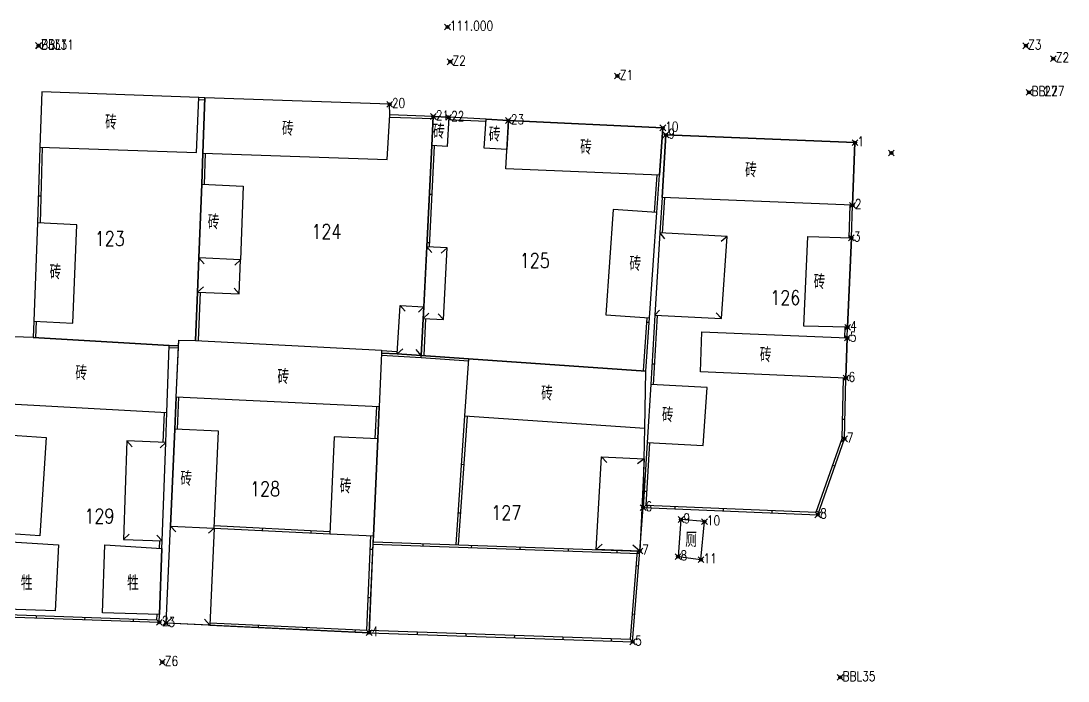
# Model space of a CAD drawing. Extents: x 499223 to 500082, y 4357473 to 4358121.
# Drawn here: x 499763.1 to 499871, y 4357604.6 to 4357672.6 of the extents above; entities that cross this region are included whole.
import ezdxf
from ezdxf.enums import TextEntityAlignment as Align

# ---------------------------------------------------------------- set-up
doc = ezdxf.new("R2010")
doc.units = 0
doc.header["$LTSCALE"] = 0.5
doc.header["$PDMODE"] = 35
doc.header["$PDSIZE"] = 0.3
for name, color, linetype in [('CLD', 1, 'CONTINUOUS'), ('DLDW', 11, 'CONTINUOUS'), ('JMD', 6, 'CONTINUOUS'), ('QSJX', 7, 'CONTINUOUS'), ('YBH', 3, 'CONTINUOUS')]:
    doc.layers.add(name, color=color, linetype=linetype)
doc.styles.add('HZ', font='rs.shx', dxfattribs={"width": 0.8, "bigfont": 'hztxt.shx'})

msp = doc.modelspace()

# ---------------------------------------------------------------- linework, layer by layer
at = {"layer": 'CLD', "linetype": 'Continuous'}
for p in [(499807.05, 4357672, -0.37), (499764.91, 4357670.09, -0.72), (499764.91, 4357670.09, -0.72), (499764.92, 4357670.07), (499764.92, 4357670.07), (499764.92, 4357670.07), (499764.92, 4357670.07), (499764.92, 4357670.07), (499764.92, 4357670.07), (499764.92, 4357670.07), (499866.64, 4357670.07, -1.1), (499866.64, 4357670.07, -1.1), (499807.33, 4357668.42, -0.79), (499869.46, 4357668.74, -0.01), (499869.46, 4357668.74, -0.01), (499824.55, 4357666.95, -1.71), (499824.55, 4357666.95, -1.71), (499824.55, 4357666.95), (499866.97, 4357665.28), (499866.97, 4357665.28), (499866.97, 4357665.28), (499866.97, 4357665.28), (499866.97, 4357665.28), (499801.08, 4357664.04, -1), (499805.58, 4357662.78, -0.95), (499807.16, 4357662.69, -0.93), (499813.32, 4357662.37, -0.85), (499829.23, 4357661.62, -0.52), (499829.55, 4357660.89, -0.55), (499849.03, 4357660.09, -0.34), (499852.78, 4357659.02, 0.49), (499852.78, 4357659.02, 0.49), (499848.78, 4357653.64, -0.38), (499848.66, 4357650.29, -1.48), (499848.27, 4357641.07, -0.3), (499848.24, 4357639.97, -0.36), (499848.1, 4357635.84, -0.46), (499847.95, 4357629.58, 0.79), (499827.21, 4357622.5, 1), (499845.2, 4357621.76, -0.23), (499831.1, 4357621.27, 1.28), (499833.52, 4357621.05, -0.39), (499826.86, 4357618.03, 0.96), (499830.8, 4357617.45, 0.05), (499833.16, 4357617.14, -0.36), (499777.35, 4357610.68, 1.36), (499778.06, 4357610.6, 1.01), (499798.97, 4357609.61, -0.21), (499826.12, 4357608.67, -0.41), (499777.67, 4357606.58, -0.09), (499847.51, 4357605.01)]:
    msp.add_point(p, dxfattribs=at)
at = {"layer": 'DLDW', "linetype": 'Continuous', "flags": 128}
for points, elevation in [([(499831.1, 4357621.27), (499830.8, 4357617.45), (499833.16, 4357617.14), (499833.52, 4357621.05)], 1.28), ([(499831.1, 4357621.27), (499830.8, 4357617.45), (499833.16, 4357617.14), (499833.52, 4357621.05)], 1.28), ([(499771.51, 4357611.67), (499771.74, 4357618.65), (499777.62, 4357618.27), (499777.38, 4357611.48)], 1.01)]:
    msp.add_lwpolyline(points, close=True, dxfattribs=dict(at, elevation=elevation))
msp.add_lwpolyline([(499760.55, 4357612.06), (499761, 4357619.05), (499766.98, 4357618.65), (499766.63, 4357611.88)], close=True, dxfattribs=at)
at = {"layer": 'JMD', "linetype": 'Continuous'}
for p, q in [((499764.9, 4357654.62), (499765.15, 4357654.61)), ((499805.18, 4357654.79), (499805.43, 4357654.78)), ((499828.93, 4357650.79), (499829.39, 4357650.2)), ((499835.85, 4357650.44), (499835.25, 4357649.91)), ((499804.91, 4357649.36), (499805.44, 4357648.77)), ((499804.93, 4357649.8), (499805.18, 4357649.79)), ((499807, 4357649.26), (499806.41, 4357648.72)), ((499781.43, 4357648.21), (499781.97, 4357647.62)), ((499785.72, 4357648.03), (499785.14, 4357647.48)), ((499781.3, 4357644.7), (499781.9, 4357645.25)), ((499785.6, 4357644.52), (499785.06, 4357645.1)), ((499802.16, 4357643.32), (499802.69, 4357642.72)), ((499804.6, 4357643.17), (499804.05, 4357642.63)), ((499828.42, 4357642.31), (499828.88, 4357642.85)), ((499835.27, 4357641.96), (499834.74, 4357642.56)), ((499804.54, 4357641.97), (499805.13, 4357642.51)), ((499806.63, 4357641.86), (499806.1, 4357642.46)), ((499827.83, 4357641.55), (499827.58, 4357641.57)), ((499801.85, 4357638.33), (499802.45, 4357638.86)), ((499804.35, 4357638.17), (499803.82, 4357638.77)), ((499828.11, 4357637.32), (499828.36, 4357637.3)), ((499848, 4357631.58), (499847.75, 4357631.58)), ((499774.02, 4357629.36), (499774.56, 4357628.77)), ((499778.02, 4357629.21), (499777.43, 4357628.67)), ((499822.93, 4357627.72), (499823.47, 4357627.13)), ((499827.31, 4357627.52, -0.14), (499826.63, 4357626.99)), ((499808.47, 4357626.96), (499808.72, 4357626.94)), ((499846.96, 4357626.75), (499846.72, 4357626.83)), ((499827.31, 4357624.2), (499827.56, 4357624.19)), ((499830.5, 4357622.36), (499830.51, 4357622.61)), ((499835.49, 4357622.16), (499835.5, 4357622.41)), ((499840.49, 4357621.95), (499840.5, 4357622.2)), ((499845.29, 4357622.03), (499845.06, 4357622.11)), ((499808.12, 4357621.97), (499808.37, 4357621.96)), ((499778.51, 4357620.59), (499779.05, 4357620)), ((499783, 4357620.39), (499782.41, 4357619.85)), ((499788, 4357620.14), (499788.01, 4357620.39)), ((499792.99, 4357619.9), (499793, 4357620.15)), ((499773.65, 4357619.22), (499774.24, 4357619.76)), ((499777.65, 4357619.07), (499777.11, 4357619.66)), ((499804.53, 4357618.55), (499804.54, 4357618.8)), ((499799.35, 4357618.18), (499799.1, 4357618.19)), ((499809.53, 4357618.37), (499809.54, 4357618.62)), ((499814.52, 4357618.2), (499814.53, 4357618.45)), ((499819.52, 4357618.03), (499819.53, 4357618.28)), ((499822.37, 4357618.18), (499822.97, 4357618.72)), ((499824.52, 4357617.85), (499824.53, 4357618.1)), ((499826.86, 4357618.02), (499826.13, 4357618.62)), ((499826.74, 4357616.48), (499826.49, 4357616.5)), ((499799.13, 4357613.19), (499798.88, 4357613.2)), ((499764.69, 4357611.12), (499764.7, 4357611.37)), ((499826.34, 4357611.5), (499826.1, 4357611.52)), ((499769.69, 4357610.95), (499769.7, 4357611.2)), ((499774.69, 4357610.78), (499774.7, 4357611.03)), ((499778.06, 4357610.6), (499778.65, 4357611.14)), ((499782.55, 4357610.4), (499782.01, 4357610.99)), ((499787.56, 4357610.15), (499787.57, 4357610.4)), ((499792.55, 4357609.92), (499792.56, 4357610.17)), ((499797.55, 4357609.68), (499797.56, 4357609.93)), ((499803.97, 4357609.44), (499803.97, 4357609.69)), ((499808.96, 4357609.27), (499808.97, 4357609.52)), ((499813.96, 4357609.09), (499813.97, 4357609.34)), ((499818.96, 4357608.92), (499818.96, 4357609.17)), ((499823.95, 4357608.75), (499823.96, 4357609))]:
    msp.add_line(p, q, dxfattribs=at)
at = {"layer": 'JMD', "linetype": 'Continuous', "flags": 128}
for points in [[(499781.43, 4357664.75), (499765.24, 4357665.31), (499765.04, 4357659.62), (499781.19, 4357659.08)], [(499800.83, 4357658.34), (499801.09, 4357662.94), (499801.08, 4357664.04), (499782.06, 4357664.72), (499781.85, 4357659.02)], [(499805.58, 4357662.78), (499807.17, 4357662.7), (499807.03, 4357659.71), (499805.43, 4357659.79)], [(499811.02, 4357662.51), (499813.32, 4357662.37), (499813.17, 4357659.37), (499810.83, 4357659.52)], [(499813.07, 4357657.38), (499813.32, 4357662.37), (499829.23, 4357661.62), (499828.89, 4357656.74), (499813.07, 4357657.38)], [(499829.55, 4357660.89), (499849.03, 4357660.09), (499848.78, 4357653.64), (499829.16, 4357654.45)], [(499781.72, 4357655.8), (499785.99, 4357655.62), (499785.72, 4357648.03), (499781.43, 4357648.21)], [(499827.86, 4357642.03), (499828.62, 4357652.9), (499824.13, 4357653.22), (499823.37, 4357642.34)], [(499768.87, 4357651.62), (499764.82, 4357651.82), (499764.42, 4357641.7), (499768.46, 4357641.5)], [(499835.85, 4357650.44), (499828.93, 4357650.79), (499828.42, 4357642.31), (499835.27, 4357641.96)], [(499844.17, 4357650.42), (499848.66, 4357650.29), (499848.27, 4357641.07), (499843.77, 4357641.2)], [(499804.54, 4357641.97), (499806.63, 4357641.86), (499807, 4357649.26), (499804.91, 4357649.36)], [(499785.6, 4357644.52), (499785.72, 4357648.03), (499781.43, 4357648.21), (499781.3, 4357644.7)], [(499804.35, 4357638.17), (499801.85, 4357638.33), (499802.16, 4357643.32), (499804.6, 4357643.17)], [(499848.24, 4357639.97), (499848.1, 4357635.84), (499833.11, 4357636.47), (499833.25, 4357640.6)], [(499778.38, 4357639.21), (499764.35, 4357640.01), (499762.37, 4357640.09), (499761.92, 4357633.17), (499778.13, 4357632.28)], [(499827.48, 4357636.56), (499809.22, 4357637.83), (499808.81, 4357631.95), (499827.37, 4357630.67)], [(499833.79, 4357634.88), (499827.98, 4357635.18), (499827.62, 4357629.19), (499833.38, 4357628.89)], [(499761.05, 4357619.85), (499761.71, 4357629.98), (499765.7, 4357629.72), (499765.05, 4357619.59)], [(499778.96, 4357630.58), (499778.51, 4357620.59), (499783, 4357620.39), (499783.45, 4357630.38)], [(499799.41, 4357619.6), (499799.86, 4357629.59), (499795.37, 4357629.79), (499794.92, 4357619.8)], [(499777.65, 4357619.07), (499778.02, 4357629.21), (499774.02, 4357629.36), (499773.65, 4357619.22)], [(499822.93, 4357627.72), (499827.31, 4357627.52), (499826.86, 4357618.02), (499822.37, 4357618.18)], [(499778.06, 4357610.6), (499778.51, 4357620.59), (499783, 4357620.39), (499782.55, 4357610.4)]]:
    msp.add_lwpolyline(points, close=True, dxfattribs=at)
for points in [[(499782.06, 4357664.48), (499781.42, 4357664.5)], [(499805.57, 4357662.53), (499801.08, 4357662.69)], [(499811.01, 4357662.26), (499807.16, 4357662.45)], [(499765.29, 4357659.61), (499765.07, 4357651.81)], [(499782.09, 4357659.01), (499781.97, 4357655.79)], [(499805.68, 4357659.77), (499805.16, 4357649.35)], [(499828.37, 4357652.92), (499828.64, 4357656.75)], [(499829.41, 4357654.43), (499829.18, 4357650.78)], [(499848.42, 4357650.3), (499848.54, 4357653.65)], [(499781.55, 4357644.69), (499781.35, 4357639.7)], [(499764.67, 4357641.69), (499764.6, 4357640)], [(499804.79, 4357641.96), (499804.6, 4357638.16)], [(499827.23, 4357636.58), (499827.61, 4357642.05)], [(499828.66, 4357642.29), (499828.23, 4357635.16)], [(499847.99, 4357639.99), (499848.02, 4357641.08)], [(499800.01, 4357632.89), (499779.1, 4357633.88), (499779.37, 4357639.76), (499781.1, 4357639.71), (499800.26, 4357638.72), (499800.26, 4357638.42), (499800.01, 4357632.89)], [(499779.33, 4357638.91), (499778.37, 4357638.96)], [(499800.26, 4357638.67), (499801.87, 4357638.58)], [(499804.33, 4357637.92), (499800.24, 4357638.17)], [(499804.33, 4357637.92), (499804.35, 4357638.17)], [(499809.2, 4357637.59), (499804.33, 4357637.92)], [(499779.35, 4357633.86), (499779.21, 4357630.57)], [(499799.61, 4357629.6), (499799.76, 4357632.9)], [(499777.77, 4357629.22), (499777.88, 4357632.29)], [(499809.06, 4357631.93), (499808.14, 4357618.66)], [(499783.01, 4357620.64), (499794.93, 4357620.05)], [(499782.57, 4357610.64), (499798.73, 4357609.87), (499799.16, 4357619.61)], [(499799.39, 4357618.97), (499826.86, 4357618.02)], [(499798.98, 4357609.86), (499825.89, 4357608.93), (499826.61, 4357618.03)], [(499760.8, 4357612.05), (499760.76, 4357611.51), (499777.11, 4357610.94), (499777.13, 4357611.49)]]:
    msp.add_lwpolyline(points, dxfattribs=at)
at = {"layer": 'JMD', "color": 7, "linetype": 'Continuous', "flags": 128}
for points in [[(499782.06, 4357664.72), (499781.43, 4357664.75)], [(499805.58, 4357662.78), (499801.09, 4357662.94)], [(499811.02, 4357662.51), (499807.17, 4357662.7)], [(499805.43, 4357659.79), (499804.91, 4357649.36)], [(499765.04, 4357659.62), (499764.82, 4357651.82)], [(499781.85, 4357659.02), (499781.72, 4357655.8)], [(499828.62, 4357652.9), (499828.89, 4357656.74)], [(499829.16, 4357654.45), (499828.93, 4357650.79)], [(499848.66, 4357650.29), (499848.78, 4357653.64)], [(499781.3, 4357644.7), (499781.1, 4357639.71)], [(499764.42, 4357641.7), (499764.35, 4357640.01)], [(499804.54, 4357641.97), (499804.35, 4357638.17)], [(499827.48, 4357636.56), (499827.86, 4357642.03)], [(499828.42, 4357642.31), (499827.98, 4357635.18)], [(499848.24, 4357639.97), (499848.27, 4357641.07)], [(499779.34, 4357639.16), (499778.38, 4357639.21), (499778.38, 4357639.21)], [(499804.35, 4357638.17), (499801.85, 4357638.33), (499800.26, 4357638.42)], [(499800.26, 4357638.42), (499801.85, 4357638.33)], [(499809.22, 4357637.83), (499804.35, 4357638.17)], [(499779.1, 4357633.88), (499778.96, 4357630.58)], [(499799.86, 4357629.59), (499800.01, 4357632.89)], [(499778.02, 4357629.21), (499778.13, 4357632.28)], [(499808.81, 4357631.95), (499807.89, 4357618.68)], [(499783, 4357620.39), (499794.92, 4357619.8)], [(499782.56, 4357610.39), (499798.97, 4357609.61), (499799.41, 4357619.6)], [(499798.97, 4357609.61), (499826.12, 4357608.67), (499826.86, 4357618.03)], [(499799.37, 4357618.72), (499826.84, 4357617.77)], [(499760.55, 4357612.06), (499760.5, 4357611.27), (499777.35, 4357610.68), (499777.38, 4357611.48)]]:
    msp.add_lwpolyline(points, dxfattribs=at)
for points, elevation in [([(499827.62, 4357629.19), (499827.21, 4357622.5), (499845.2, 4357621.76), (499847.95, 4357629.58), (499848.1, 4357635.84)], 0.21), ([(499777.62, 4357618.27), (499777.65, 4357619.07)], 1.01)]:
    msp.add_lwpolyline(points, dxfattribs=dict(at, elevation=elevation))
at = {"layer": 'JMD', "linetype": 'Continuous', "flags": 128}
for points, elevation in [([(499827.87, 4357629.18), (499827.47, 4357622.74), (499845.03, 4357622.02), (499847.7, 4357629.62), (499847.85, 4357635.84)], 0.21), ([(499777.37, 4357618.28), (499777.4, 4357619.08)], 1.01)]:
    msp.add_lwpolyline(points, dxfattribs=dict(at, elevation=elevation))
at = {"layer": 'QSJX', "linetype": 'Continuous', "flags": 128}
for points, elevation in [([(499782.06, 4357664.72), (499781.43, 4357664.75), (499765.24, 4357665.31), (499765.04, 4357659.62), (499764.82, 4357651.82), (499764.42, 4357641.7), (499764.35, 4357640.01), (499778.38, 4357639.21), (499779.34, 4357639.16), (499779.37, 4357639.76), (499781.1, 4357639.71), (499781.3, 4357644.7), (499781.43, 4357648.21), (499781.72, 4357655.8), (499781.85, 4357659.02)], -0.14), ([(499827.21, 4357622.5), (499845.2, 4357621.76), (499847.95, 4357629.58), (499848.1, 4357635.84), (499848.24, 4357639.97), (499848.27, 4357641.07), (499848.66, 4357650.29), (499848.78, 4357653.64), (499849.03, 4357660.09), (499829.55, 4357660.89), (499829.16, 4357654.45), (499828.93, 4357650.79), (499828.42, 4357642.31), (499828.42, 4357642.31), (499827.98, 4357635.18), (499827.62, 4357629.19)], 1), ([(499762.37, 4357640.09), (499761.92, 4357633.17), (499761.71, 4357629.98), (499761.05, 4357619.85), (499761, 4357619.05), (499760.55, 4357612.06), (499760.5, 4357611.27), (499777.35, 4357610.68), (499777.38, 4357611.48), (499777.62, 4357618.27), (499777.65, 4357619.07), (499778.02, 4357629.21), (499778.13, 4357632.28), (499778.38, 4357639.21), (499764.35, 4357640.01)], 1.01), ([(499800.26, 4357638.72), (499800.26, 4357638.42), (499800.01, 4357632.89), (499799.86, 4357629.59), (499799.41, 4357619.6), (499799.37, 4357618.72), (499798.97, 4357609.61), (499778.06, 4357610.6), (499778.51, 4357620.59), (499778.96, 4357630.58), (499779.1, 4357633.88), (499779.34, 4357639.16), (499779.37, 4357639.76), (499781.1, 4357639.71)], -0.14), ([(499798.97, 4357609.61), (499826.12, 4357608.67), (499826.86, 4357618.03), (499827.21, 4357622.5), (499827.31, 4357627.52), (499827.37, 4357630.67), (499827.48, 4357636.56), (499809.22, 4357637.83), (499804.35, 4357638.17), (499801.85, 4357638.33), (499800.26, 4357638.42), (499800.01, 4357632.89), (499799.86, 4357629.59), (499799.86, 4357629.59), (499799.41, 4357619.6), (499799.41, 4357619.6), (499799.37, 4357618.72)], -0.14)]:
    msp.add_lwpolyline(points, close=True, dxfattribs=dict(at, elevation=elevation))
for points in [[(499782.06, 4357664.72), (499781.85, 4357659.02), (499781.72, 4357655.8), (499781.43, 4357648.21), (499781.3, 4357644.7), (499781.1, 4357639.71), (499800.26, 4357638.72), (499800.26, 4357638.67), (499800.26, 4357638.42), (499801.85, 4357638.33), (499804.35, 4357638.17), (499804.6, 4357643.17), (499804.91, 4357649.36), (499805.43, 4357659.79), (499805.58, 4357662.78), (499801.09, 4357662.94), (499801.08, 4357664.04)], [(499827.48, 4357636.56), (499827.86, 4357642.03), (499828.62, 4357652.9), (499828.89, 4357656.74), (499829.23, 4357661.62), (499813.32, 4357662.37), (499811.02, 4357662.51), (499807.17, 4357662.7), (499805.58, 4357662.78), (499805.43, 4357659.79), (499804.91, 4357649.36), (499804.6, 4357643.17), (499804.54, 4357641.97), (499804.35, 4357638.17), (499809.22, 4357637.83), (499827.48, 4357636.56)]]:
    msp.add_lwpolyline(points, close=True, dxfattribs=at)

# ---------------------------------------------------------------- texts
at = {"layer": 'CLD', "linetype": 'Continuous', "style": 'HZ', "width": 0.8}
for s, p in [('111.000', (499807.3, 4357671.63, -0.37)), ('Z3', (499765.16, 4357669.72, -0.72)), ('Z3', (499765.16, 4357669.72, -0.72)), ('BL31', (499765.17, 4357669.69)), ('BL31', (499765.17, 4357669.69)), ('BBL31', (499765.17, 4357669.69)), ('BBL31', (499765.17, 4357669.69)), ('BL31', (499765.17, 4357669.69)), ('BL31', (499765.17, 4357669.69)), ('BBL31', (499765.17, 4357669.69)), ('Z3', (499866.89, 4357669.69, -1.1)), ('Z3', (499866.89, 4357669.69, -1.1)), ('Z2', (499807.58, 4357668.04, -0.79)), ('Z2', (499869.71, 4357668.37, -0.01)), ('Z2', (499869.71, 4357668.37, -0.01)), ('Z1', (499824.8, 4357666.57, -1.71)), ('Z1', (499824.8, 4357666.57, -1.71)), ('Z1', (499824.8, 4357666.57)), ('BL27', (499867.22, 4357664.9)), ('BBL27', (499867.22, 4357664.9)), ('BL27', (499867.22, 4357664.9)), ('BL27', (499867.22, 4357664.9)), ('BBL27', (499867.22, 4357664.9)), ('20', (499801.33, 4357663.67, -1)), ('21', (499805.83, 4357662.41, -0.95)), ('22', (499807.41, 4357662.32, -0.93)), ('23', (499813.57, 4357661.99, -0.85)), ('10', (499829.48, 4357661.24, -0.52)), ('9', (499829.8, 4357660.52, -0.55)), ('1', (499849.28, 4357659.72, -0.34)), ('2', (499849.03, 4357653.26, -0.38)), ('3', (499848.91, 4357649.92, -1.48)), ('4', (499848.52, 4357640.7, -0.3)), ('5', (499848.49, 4357639.6, -0.36)), ('6', (499848.35, 4357635.46, -0.46)), ('7', (499848.2, 4357629.2, 0.79)), ('6', (499827.46, 4357622.12, 1)), ('8', (499845.45, 4357621.39, -0.23)), ('9', (499831.35, 4357620.89, 1.28)), ('10', (499833.77, 4357620.68, -0.39)), ('7', (499827.11, 4357617.65, 0.96)), ('8', (499831.05, 4357617.07, 0.05)), ('11', (499833.41, 4357616.76, -0.36)), ('2', (499777.6, 4357610.31, 1.36)), ('3', (499778.31, 4357610.22, 1.01)), ('4', (499799.22, 4357609.24, -0.21)), ('5', (499826.37, 4357608.3, -0.41)), ('Z6', (499777.92, 4357606.2, -0.09)), ('BBL35', (499847.76, 4357604.63))]:
    msp.add_text(s, height=1, dxfattribs=at).set_placement(p)
at = {"layer": 'DLDW', "linetype": 'Continuous', "style": 'HZ', "width": 0.8}
for s, p in [('厕', (499832.15, 4357619.23)), ('厕', (499832.15, 4357619.23)), ('牲', (499763.69, 4357614.82)), ('牲', (499774.64, 4357614.82))]:
    msp.add_text(s, height=1.5, dxfattribs=at).set_placement(p, align=Align.MIDDLE)
at = {"layer": 'JMD', "linetype": 'Continuous', "style": 'HZ', "width": 0.8}
for p in [(499772.98, 4357662.19), (499791.2, 4357661.53), (499806.76, 4357661.24), (499812.5, 4357660.94), (499821.92, 4357659.61), (499838.91, 4357657.27), (499783.54, 4357651.91), (499826.99, 4357647.62), (499767.25, 4357646.75), (499845.97, 4357645.75), (499840.43, 4357638.22), (499769.91, 4357636.36), (499790.73, 4357635.97), (499817.9, 4357634.26), (499830.34, 4357632.04), (499780.73, 4357625.48), (499797.14, 4357624.7)]:
    msp.add_text('砖', height=1.5, dxfattribs=at).set_placement(p, align=Align.MIDDLE_RIGHT)
at = {"layer": 'YBH', "linetype": 'Continuous', "style": 'HZ', "width": 0.8}
for s, p in [('124', (499794.57, 4357650.93)), ('123', (499772.25, 4357650.21, 0.24)), ('125', (499816.04, 4357647.95)), ('126', (499841.84, 4357644.12)), ('128', (499788.26, 4357624.43)), ('129', (499771.19, 4357621.62)), ('127', (499813.1, 4357621.98))]:
    msp.add_text(s, height=1.5, dxfattribs=at).set_placement(p, align=Align.MIDDLE)

doc.saveas('drawing.dxf')
